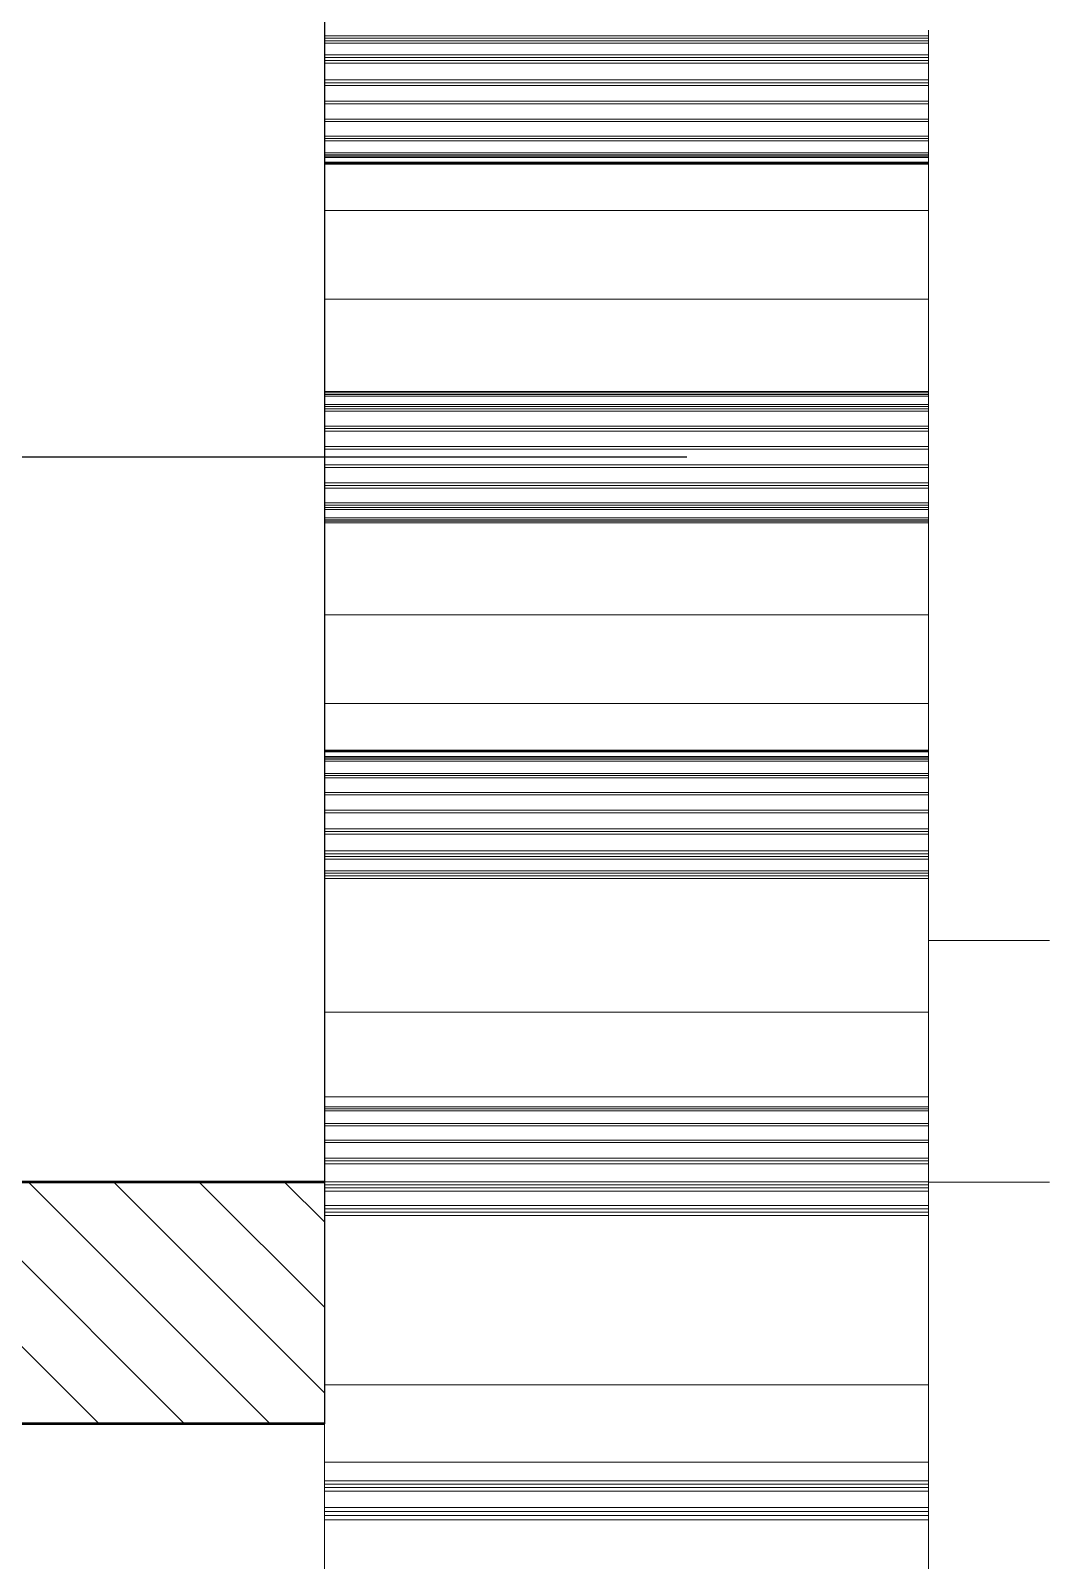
# Model space of a CAD drawing. Header units: millimetres. Extents: x 278858 to 279223, y 218711 to 219074.
# Drawn here: x 279137.7 to 279146.13, y 218806.66 to 218819.36 of the extents above; entities that cross this region are included whole.
import ezdxf

# ---------------------------------------------------------------- set-up
doc = ezdxf.new("R2010")
doc.units = ezdxf.units.MM
doc.header["$LTSCALE"] = 2
doc.linetypes.add('AM_ISO08W050', pattern=[18, 12, -1.5, 3, -1.5])
doc.linetypes.add('AM_ISO08W050x2', pattern=[9, 6, -0.75, 1.5, -0.75])
for name, color, linetype, lineweight in [('AM_7', 1, 'AM_ISO08W050', 25), ('AM_8', 1, 'Continuous', 25), ('AM_9', 251, 'Continuous', 15), ('Visibile (ANSI)', 7, 'Continuous', 50)]:
    doc.layers.add(name, color=color, linetype=linetype, lineweight=lineweight)

msp = doc.modelspace()

# ---------------------------------------------------------------- hatches: boundary and pattern name
at = {"layer": 'AM_8'}
h = msp.add_hatch(dxfattribs=at)
h.set_pattern_fill('_USER', color=256, scale=0.5, angle=135, style=0, pattern_type=0)
h.set_pattern_definition([(135, (-53743.11997, -3872.56276), (-0.3535533906, -0.3535533906), [])])
h.paths.add_polyline_path([(279127.163, 218821.828), (279127.163, 218823.828), (279123.163, 218823.828), (279123.163, 218817.828), (279123.663, 218817.328), (279127.163, 218817.328)])
h.paths.add_polyline_path([(279127.163, 218814.328), (279123.663, 218814.328), (279123.163, 218813.828), (279123.163, 218807.828), (279139.163, 218807.828), (279139.163, 218808.15), (279139.163, 218808.211), (279139.163, 218808.271), (279139.163, 218808.329), (279139.163, 218808.385), (279139.163, 218808.441), (279139.163, 218808.494), (279139.163, 218808.546), (279139.163, 218808.597), (279139.163, 218808.647), (279139.163, 218808.695), (279139.163, 218808.741), (279139.163, 218808.786), (279139.163, 218808.83), (279139.163, 218808.872), (279139.163, 218808.913), (279139.163, 218808.953), (279139.163, 218808.991), (279139.163, 218809.028), (279139.163, 218809.098), (279139.163, 218809.163), (279139.163, 218809.222), (279139.163, 218809.277), (279139.163, 218809.328), (279139.163, 218809.373), (279139.163, 218809.414), (279139.163, 218809.451), (279139.163, 218809.499), (279139.163, 218809.551), (279139.163, 218809.607), (279139.163, 218809.725), (279139.163, 218807.828), (279140.131, 218807.828), (279140.131, 218809.828), (279139.163, 218809.828), (279127.163, 218809.828)])

# ---------------------------------------------------------------- linework, layer by layer
msp.add_line((279140.131, 218823.828), (279140.131, 218807.828))
at = {"layer": 'AM_7', "linetype": 'AM_ISO08W050x2'}
msp.add_line((279143.131, 218815.828), (279121.49, 218815.828), dxfattribs=at)
at = {"layer": 'AM_9'}
for p, q in [((279140.131, 218819.351), (279140.131, 218819.361)), ((279145.131, 218819.361), (279145.131, 218819.351)), ((279140.131, 218819.341), (279140.131, 218819.351)), ((279140.131, 218819.333), (279140.131, 218819.341)), ((279140.131, 218819.315), (279140.131, 218819.333)), ((279140.131, 218819.294), (279140.131, 218819.315)), ((279140.131, 218819.315), (279145.131, 218819.315)), ((279140.131, 218819.273), (279140.131, 218819.294)), ((279140.131, 218819.294), (279145.131, 218819.294)), ((279140.131, 218819.252), (279140.131, 218819.273)), ((279140.131, 218819.273), (279145.131, 218819.273)), ((279140.131, 218819.179), (279140.131, 218819.252)), ((279140.131, 218819.252), (279145.131, 218819.252)), ((279145.131, 218819.351), (279145.131, 218819.341)), ((279145.131, 218819.341), (279145.131, 218819.333)), ((279145.131, 218819.333), (279145.131, 218819.315)), ((279145.131, 218819.315), (279145.131, 218819.294)), ((279145.131, 218819.294), (279145.131, 218819.273)), ((279145.131, 218819.273), (279145.131, 218819.252)), ((279145.131, 218819.252), (279145.131, 218819.179)), ((279140.131, 218819.156), (279140.131, 218819.179)), ((279140.131, 218819.133), (279140.131, 218819.156)), ((279140.131, 218819.156), (279145.131, 218819.156)), ((279140.131, 218819.11), (279140.131, 218819.133)), ((279140.131, 218819.133), (279145.131, 218819.133)), ((279140.131, 218819.088), (279140.131, 218819.11)), ((279140.131, 218819.11), (279145.131, 218819.11)), ((279145.131, 218819.179), (279145.131, 218819.156)), ((279145.131, 218819.156), (279145.131, 218819.133)), ((279145.131, 218819.133), (279145.131, 218819.11)), ((279145.131, 218819.11), (279145.131, 218819.088)), ((279140.131, 218818.949), (279140.131, 218819.088)), ((279140.131, 218819.088), (279145.131, 218819.088)), ((279145.131, 218819.088), (279145.131, 218818.949)), ((279140.131, 218818.926), (279140.131, 218818.949)), ((279140.131, 218818.949), (279145.131, 218818.949)), ((279140.131, 218818.904), (279140.131, 218818.926)), ((279140.131, 218818.926), (279145.131, 218818.926)), ((279140.131, 218818.772), (279140.131, 218818.904)), ((279140.131, 218818.904), (279145.131, 218818.904)), ((279145.131, 218818.949), (279145.131, 218818.926)), ((279145.131, 218818.926), (279145.131, 218818.904)), ((279145.131, 218818.904), (279145.131, 218818.772)), ((279140.131, 218818.75), (279140.131, 218818.772)), ((279140.131, 218818.772), (279145.131, 218818.772)), ((279140.131, 218818.75), (279140.131, 218818.624)), ((279140.131, 218818.75), (279145.131, 218818.75)), ((279145.131, 218818.772), (279145.131, 218818.75)), ((279145.131, 218818.624), (279145.131, 218818.75)), ((279140.131, 218818.604), (279140.131, 218818.624)), ((279140.131, 218818.624), (279145.131, 218818.624)), ((279140.131, 218818.483), (279140.131, 218818.604)), ((279140.131, 218818.604), (279145.131, 218818.604)), ((279145.131, 218818.624), (279145.131, 218818.604)), ((279145.131, 218818.604), (279145.131, 218818.483)), ((279140.131, 218818.464), (279140.131, 218818.483)), ((279140.131, 218818.483), (279145.131, 218818.483)), ((279145.131, 218818.483), (279145.131, 218818.464)), ((279140.131, 218818.446), (279140.131, 218818.464)), ((279140.131, 218818.464), (279145.131, 218818.464)), ((279140.131, 218818.345), (279140.131, 218818.446)), ((279140.131, 218818.446), (279145.131, 218818.446)), ((279140.131, 218818.33), (279140.131, 218818.345)), ((279140.131, 218818.345), (279145.131, 218818.345)), ((279145.131, 218818.464), (279145.131, 218818.446)), ((279145.131, 218818.446), (279145.131, 218818.345)), ((279145.131, 218818.345), (279145.131, 218818.33)), ((279140.131, 218818.317), (279140.131, 218818.33)), ((279140.131, 218818.33), (279145.131, 218818.33)), ((279140.131, 218818.306), (279140.131, 218818.317)), ((279140.131, 218818.317), (279145.131, 218818.317)), ((279140.131, 218818.296), (279140.131, 218818.306)), ((279140.131, 218818.306), (279145.131, 218818.306)), ((279140.131, 218818.267), (279140.131, 218818.296)), ((279140.131, 218818.26), (279140.131, 218818.267)), ((279140.131, 218818.267), (279145.131, 218818.267)), ((279140.131, 218818.255), (279140.131, 218818.26)), ((279140.131, 218818.26), (279145.131, 218818.26)), ((279140.131, 218818.253), (279140.131, 218818.255)), ((279140.131, 218818.255), (279145.131, 218818.255)), ((279140.131, 218818.252), (279140.131, 218818.253)), ((279140.131, 218818.253), (279145.131, 218818.253)), ((279140.131, 218818.253), (279140.131, 218818.253)), ((279140.131, 218818.253), (279145.131, 218818.253)), ((279140.131, 218818.251), (279140.131, 218818.252)), ((279140.131, 218818.252), (279140.131, 218818.252)), ((279140.131, 218818.25), (279140.131, 218818.251)), ((279140.131, 218818.248), (279140.131, 218818.25)), ((279140.131, 218818.247), (279140.131, 218818.248)), ((279140.131, 218818.244), (279140.131, 218818.247)), ((279140.131, 218818.242), (279140.131, 218818.244)), ((279140.131, 218818.239), (279140.131, 218818.242)), ((279140.131, 218818.235), (279140.131, 218818.239)), ((279140.131, 218818.231), (279140.131, 218818.235)), ((279140.131, 218818.226), (279140.131, 218818.231)), ((279140.131, 218818.221), (279140.131, 218818.226)), ((279140.131, 218818.216), (279140.131, 218818.221)), ((279145.131, 218818.33), (279145.131, 218818.317)), ((279145.131, 218818.317), (279145.131, 218818.306)), ((279145.131, 218818.306), (279145.131, 218818.296)), ((279145.131, 218818.296), (279145.131, 218818.267)), ((279145.131, 218818.267), (279145.131, 218818.26)), ((279145.131, 218818.26), (279145.131, 218818.255)), ((279145.131, 218818.255), (279145.131, 218818.253)), ((279145.131, 218818.253), (279145.131, 218818.252)), ((279145.131, 218818.253), (279145.131, 218818.253)), ((279145.131, 218818.252), (279145.131, 218818.251)), ((279145.131, 218818.252), (279145.131, 218818.252)), ((279145.131, 218818.251), (279145.131, 218818.25)), ((279145.131, 218818.25), (279145.131, 218818.248)), ((279145.131, 218818.248), (279145.131, 218818.247)), ((279145.131, 218818.247), (279145.131, 218818.244)), ((279145.131, 218818.244), (279145.131, 218818.242)), ((279145.131, 218818.242), (279145.131, 218818.239)), ((279145.131, 218818.239), (279145.131, 218818.235)), ((279145.131, 218818.235), (279145.131, 218818.231)), ((279145.131, 218818.231), (279145.131, 218818.226)), ((279145.131, 218818.226), (279145.131, 218818.221)), ((279145.131, 218818.221), (279145.131, 218818.216)), ((279140.131, 218818.209), (279140.131, 218818.216)), ((279140.131, 218818.202), (279140.131, 218818.209)), ((279140.131, 218818.195), (279140.131, 218818.202)), ((279140.131, 218818.186), (279140.131, 218818.195)), ((279140.131, 218818.177), (279140.131, 218818.186)), ((279140.131, 218818.168), (279140.131, 218818.177)), ((279140.131, 218818.157), (279140.131, 218818.168)), ((279140.131, 218818.146), (279140.131, 218818.157)), ((279140.131, 218818.134), (279140.131, 218818.146)), ((279140.131, 218818.121), (279140.131, 218818.134)), ((279140.131, 218818.107), (279140.131, 218818.121)), ((279140.131, 218818.093), (279140.131, 218818.107)), ((279140.131, 218818.077), (279140.131, 218818.093)), ((279145.131, 218818.216), (279145.131, 218818.209)), ((279145.131, 218818.209), (279145.131, 218818.202)), ((279145.131, 218818.202), (279145.131, 218818.195)), ((279145.131, 218818.195), (279145.131, 218818.186)), ((279145.131, 218818.186), (279145.131, 218818.177)), ((279145.131, 218818.177), (279145.131, 218818.168)), ((279145.131, 218818.168), (279145.131, 218818.157)), ((279145.131, 218818.157), (279145.131, 218818.146)), ((279145.131, 218818.146), (279145.131, 218818.134)), ((279145.131, 218818.134), (279145.131, 218818.121)), ((279145.131, 218818.121), (279145.131, 218818.107)), ((279145.131, 218818.107), (279145.131, 218818.093)), ((279145.131, 218818.093), (279145.131, 218818.077)), ((279140.131, 218818.061), (279140.131, 218818.077)), ((279140.131, 218818.043), (279140.131, 218818.061)), ((279140.131, 218818.025), (279140.131, 218818.043)), ((279140.131, 218818.005), (279140.131, 218818.025)), ((279140.131, 218817.985), (279140.131, 218818.005)), ((279140.131, 218817.964), (279140.131, 218817.985)), ((279140.131, 218817.941), (279140.131, 218817.964)), ((279145.131, 218818.077), (279145.131, 218818.061)), ((279145.131, 218818.061), (279145.131, 218818.043)), ((279145.131, 218818.043), (279145.131, 218818.025)), ((279145.131, 218818.025), (279145.131, 218818.005)), ((279145.131, 218818.005), (279145.131, 218817.985)), ((279145.131, 218817.985), (279145.131, 218817.964)), ((279145.131, 218817.964), (279145.131, 218817.941)), ((279140.131, 218817.918), (279140.131, 218817.941)), ((279140.131, 218817.893), (279140.131, 218817.918)), ((279140.131, 218817.867), (279140.131, 218817.893)), ((279140.131, 218817.867), (279140.131, 218817.134)), ((279140.131, 218817.867), (279145.131, 218817.867)), ((279145.131, 218817.941), (279145.131, 218817.918)), ((279145.131, 218817.918), (279145.131, 218817.893)), ((279145.131, 218817.893), (279145.131, 218817.867)), ((279145.131, 218817.134), (279145.131, 218817.867)), ((279140.131, 218817.094), (279140.131, 218817.134)), ((279140.131, 218817.134), (279145.131, 218817.134)), ((279140.131, 218817.056), (279140.131, 218817.094)), ((279145.131, 218817.134), (279145.131, 218817.094)), ((279145.131, 218817.094), (279145.131, 218817.056)), ((279140.131, 218817.019), (279140.131, 218817.056)), ((279140.131, 218816.984), (279140.131, 218817.019)), ((279140.131, 218816.949), (279140.131, 218816.984)), ((279140.131, 218816.916), (279140.131, 218816.949)), ((279145.131, 218817.056), (279145.131, 218817.019)), ((279145.131, 218817.019), (279145.131, 218816.984)), ((279145.131, 218816.984), (279145.131, 218816.949)), ((279145.131, 218816.949), (279145.131, 218816.916)), ((279140.131, 218816.884), (279140.131, 218816.916)), ((279140.131, 218816.854), (279140.131, 218816.884)), ((279140.131, 218816.824), (279140.131, 218816.854)), ((279140.131, 218816.796), (279140.131, 218816.824)), ((279145.131, 218816.916), (279145.131, 218816.884)), ((279145.131, 218816.884), (279145.131, 218816.854)), ((279145.131, 218816.854), (279145.131, 218816.824)), ((279145.131, 218816.824), (279145.131, 218816.796)), ((279140.131, 218816.769), (279140.131, 218816.796)), ((279140.131, 218816.743), (279140.131, 218816.769)), ((279140.131, 218816.718), (279140.131, 218816.743)), ((279140.131, 218816.694), (279140.131, 218816.718)), ((279140.131, 218816.671), (279140.131, 218816.694)), ((279145.131, 218816.796), (279145.131, 218816.769)), ((279145.131, 218816.769), (279145.131, 218816.743)), ((279145.131, 218816.743), (279145.131, 218816.718)), ((279145.131, 218816.718), (279145.131, 218816.694)), ((279145.131, 218816.694), (279145.131, 218816.671)), ((279140.131, 218816.649), (279140.131, 218816.671)), ((279140.131, 218816.628), (279140.131, 218816.649)), ((279140.131, 218816.608), (279140.131, 218816.628)), ((279140.131, 218816.59), (279140.131, 218816.608)), ((279140.131, 218816.572), (279140.131, 218816.59)), ((279140.131, 218816.555), (279140.131, 218816.572)), ((279145.131, 218816.671), (279145.131, 218816.649)), ((279145.131, 218816.649), (279145.131, 218816.628)), ((279145.131, 218816.628), (279145.131, 218816.608)), ((279145.131, 218816.608), (279145.131, 218816.59)), ((279145.131, 218816.59), (279145.131, 218816.572)), ((279145.131, 218816.572), (279145.131, 218816.555)), ((279140.131, 218816.539), (279140.131, 218816.555)), ((279140.131, 218816.524), (279140.131, 218816.539)), ((279140.131, 218816.509), (279140.131, 218816.524)), ((279140.131, 218816.496), (279140.131, 218816.509)), ((279140.131, 218816.483), (279140.131, 218816.496)), ((279140.131, 218816.471), (279140.131, 218816.483)), ((279140.131, 218816.46), (279140.131, 218816.471)), ((279140.131, 218816.45), (279140.131, 218816.46)), ((279140.131, 218816.44), (279140.131, 218816.45)), ((279140.131, 218816.431), (279140.131, 218816.44)), ((279145.131, 218816.555), (279145.131, 218816.539)), ((279145.131, 218816.539), (279145.131, 218816.524)), ((279145.131, 218816.524), (279145.131, 218816.509)), ((279145.131, 218816.509), (279145.131, 218816.496)), ((279145.131, 218816.496), (279145.131, 218816.483)), ((279145.131, 218816.483), (279145.131, 218816.471)), ((279145.131, 218816.471), (279145.131, 218816.46)), ((279145.131, 218816.46), (279145.131, 218816.45)), ((279145.131, 218816.45), (279145.131, 218816.44)), ((279145.131, 218816.44), (279145.131, 218816.431)), ((279140.131, 218816.423), (279140.131, 218816.431)), ((279140.131, 218816.415), (279140.131, 218816.423)), ((279140.131, 218816.408), (279140.131, 218816.415)), ((279140.131, 218816.401), (279140.131, 218816.408)), ((279140.131, 218816.395), (279140.131, 218816.401)), ((279140.131, 218816.39), (279140.131, 218816.395)), ((279140.131, 218816.385), (279140.131, 218816.39)), ((279140.131, 218816.381), (279140.131, 218816.385)), ((279140.131, 218816.371), (279140.131, 218816.381)), ((279140.131, 218816.359), (279140.131, 218816.371)), ((279140.131, 218816.371), (279145.131, 218816.371)), ((279140.131, 218816.346), (279140.131, 218816.359)), ((279140.131, 218816.359), (279145.131, 218816.359)), ((279140.131, 218816.332), (279140.131, 218816.346)), ((279140.131, 218816.346), (279145.131, 218816.346)), ((279140.131, 218816.28), (279140.131, 218816.332)), ((279140.131, 218816.332), (279145.131, 218816.332)), ((279145.131, 218816.431), (279145.131, 218816.423)), ((279145.131, 218816.423), (279145.131, 218816.415)), ((279145.131, 218816.415), (279145.131, 218816.408)), ((279145.131, 218816.408), (279145.131, 218816.401)), ((279145.131, 218816.401), (279145.131, 218816.395)), ((279145.131, 218816.395), (279145.131, 218816.39)), ((279145.131, 218816.39), (279145.131, 218816.385)), ((279145.131, 218816.385), (279145.131, 218816.381)), ((279145.131, 218816.381), (279145.131, 218816.371)), ((279145.131, 218816.371), (279145.131, 218816.359)), ((279145.131, 218816.359), (279145.131, 218816.346)), ((279145.131, 218816.346), (279145.131, 218816.332)), ((279145.131, 218816.332), (279145.131, 218816.28)), ((279140.131, 218816.263), (279140.131, 218816.28)), ((279140.131, 218816.246), (279140.131, 218816.263)), ((279140.131, 218816.263), (279145.131, 218816.263)), ((279140.131, 218816.227), (279140.131, 218816.246)), ((279140.131, 218816.246), (279145.131, 218816.246)), ((279140.131, 218816.208), (279140.131, 218816.227)), ((279140.131, 218816.227), (279145.131, 218816.227)), ((279140.131, 218816.085), (279140.131, 218816.208)), ((279140.131, 218816.208), (279145.131, 218816.208)), ((279145.131, 218816.28), (279145.131, 218816.263)), ((279145.131, 218816.263), (279145.131, 218816.246)), ((279145.131, 218816.246), (279145.131, 218816.227)), ((279145.131, 218816.227), (279145.131, 218816.208)), ((279145.131, 218816.208), (279145.131, 218816.085)), ((279140.131, 218816.064), (279140.131, 218816.085)), ((279140.131, 218816.085), (279145.131, 218816.085)), ((279140.131, 218816.043), (279140.131, 218816.064)), ((279140.131, 218816.064), (279145.131, 218816.064)), ((279145.131, 218816.085), (279145.131, 218816.064)), ((279145.131, 218816.064), (279145.131, 218816.043)), ((279140.131, 218815.915), (279140.131, 218816.043)), ((279140.131, 218816.043), (279145.131, 218816.043)), ((279145.131, 218816.043), (279145.131, 218815.915)), ((279140.131, 218815.893), (279140.131, 218815.915)), ((279140.131, 218815.915), (279145.131, 218815.915)), ((279140.131, 218815.893), (279140.131, 218815.764)), ((279140.131, 218815.893), (279145.131, 218815.893)), ((279145.131, 218815.915), (279145.131, 218815.893)), ((279145.131, 218815.764), (279145.131, 218815.893)), ((279140.131, 218815.742), (279140.131, 218815.764)), ((279140.131, 218815.764), (279145.131, 218815.764)), ((279140.131, 218815.614), (279140.131, 218815.742)), ((279140.131, 218815.742), (279145.131, 218815.742)), ((279145.131, 218815.764), (279145.131, 218815.742)), ((279145.131, 218815.742), (279145.131, 218815.614)), ((279140.131, 218815.592), (279140.131, 218815.614)), ((279140.131, 218815.614), (279145.131, 218815.614)), ((279140.131, 218815.571), (279140.131, 218815.592)), ((279140.131, 218815.592), (279145.131, 218815.592)), ((279140.131, 218815.449), (279140.131, 218815.571)), ((279140.131, 218815.571), (279145.131, 218815.571)), ((279145.131, 218815.614), (279145.131, 218815.592)), ((279145.131, 218815.592), (279145.131, 218815.571)), ((279145.131, 218815.571), (279145.131, 218815.449)), ((279140.131, 218815.43), (279140.131, 218815.449)), ((279140.131, 218815.449), (279145.131, 218815.449)), ((279140.131, 218815.411), (279140.131, 218815.43)), ((279140.131, 218815.43), (279145.131, 218815.43)), ((279145.131, 218815.449), (279145.131, 218815.43)), ((279145.131, 218815.43), (279145.131, 218815.411)), ((279140.131, 218815.394), (279140.131, 218815.411)), ((279140.131, 218815.411), (279145.131, 218815.411)), ((279140.131, 218815.377), (279140.131, 218815.394)), ((279140.131, 218815.394), (279145.131, 218815.394)), ((279140.131, 218815.325), (279140.131, 218815.377)), ((279140.131, 218815.31), (279140.131, 218815.325)), ((279140.131, 218815.325), (279145.131, 218815.325)), ((279140.131, 218815.297), (279140.131, 218815.31)), ((279140.131, 218815.31), (279145.131, 218815.31)), ((279140.131, 218815.285), (279140.131, 218815.297)), ((279140.131, 218815.297), (279145.131, 218815.297)), ((279145.131, 218815.411), (279145.131, 218815.394)), ((279145.131, 218815.394), (279145.131, 218815.377)), ((279145.131, 218815.377), (279145.131, 218815.325)), ((279145.131, 218815.325), (279145.131, 218815.31)), ((279145.131, 218815.31), (279145.131, 218815.297)), ((279145.131, 218815.297), (279145.131, 218815.285)), ((279140.131, 218815.276), (279140.131, 218815.285)), ((279140.131, 218815.285), (279145.131, 218815.285)), ((279140.131, 218815.272), (279140.131, 218815.276)), ((279140.131, 218815.267), (279140.131, 218815.272)), ((279140.131, 218815.262), (279140.131, 218815.267)), ((279140.131, 218815.256), (279140.131, 218815.262)), ((279140.131, 218815.249), (279140.131, 218815.256)), ((279140.131, 218815.242), (279140.131, 218815.249)), ((279140.131, 218815.234), (279140.131, 218815.242)), ((279140.131, 218815.226), (279140.131, 218815.234)), ((279140.131, 218815.217), (279140.131, 218815.226)), ((279140.131, 218815.207), (279140.131, 218815.217)), ((279140.131, 218815.197), (279140.131, 218815.207)), ((279140.131, 218815.186), (279140.131, 218815.197)), ((279140.131, 218815.174), (279140.131, 218815.186)), ((279140.131, 218815.161), (279140.131, 218815.174)), ((279145.131, 218815.285), (279145.131, 218815.276)), ((279145.131, 218815.276), (279145.131, 218815.272)), ((279145.131, 218815.272), (279145.131, 218815.267)), ((279145.131, 218815.267), (279145.131, 218815.262)), ((279145.131, 218815.262), (279145.131, 218815.256)), ((279145.131, 218815.256), (279145.131, 218815.249)), ((279145.131, 218815.249), (279145.131, 218815.242)), ((279145.131, 218815.242), (279145.131, 218815.234)), ((279145.131, 218815.234), (279145.131, 218815.226)), ((279145.131, 218815.226), (279145.131, 218815.217)), ((279145.131, 218815.217), (279145.131, 218815.207)), ((279145.131, 218815.207), (279145.131, 218815.197)), ((279145.131, 218815.197), (279145.131, 218815.186)), ((279145.131, 218815.186), (279145.131, 218815.174)), ((279145.131, 218815.174), (279145.131, 218815.161)), ((279140.131, 218815.148), (279140.131, 218815.161)), ((279140.131, 218815.133), (279140.131, 218815.148)), ((279140.131, 218815.118), (279140.131, 218815.133)), ((279140.131, 218815.102), (279140.131, 218815.118)), ((279140.131, 218815.085), (279140.131, 218815.102)), ((279140.131, 218815.067), (279140.131, 218815.085)), ((279140.131, 218815.048), (279140.131, 218815.067)), ((279140.131, 218815.029), (279140.131, 218815.048)), ((279145.131, 218815.161), (279145.131, 218815.148)), ((279145.131, 218815.148), (279145.131, 218815.133)), ((279145.131, 218815.133), (279145.131, 218815.118)), ((279145.131, 218815.118), (279145.131, 218815.102)), ((279145.131, 218815.102), (279145.131, 218815.085)), ((279145.131, 218815.085), (279145.131, 218815.067)), ((279145.131, 218815.067), (279145.131, 218815.048)), ((279145.131, 218815.048), (279145.131, 218815.029)), ((279140.131, 218815.008), (279140.131, 218815.029)), ((279140.131, 218814.986), (279140.131, 218815.008)), ((279140.131, 218814.963), (279140.131, 218814.986)), ((279140.131, 218814.939), (279140.131, 218814.963)), ((279140.131, 218814.914), (279140.131, 218814.939)), ((279145.131, 218815.029), (279145.131, 218815.008)), ((279145.131, 218815.008), (279145.131, 218814.986)), ((279145.131, 218814.986), (279145.131, 218814.963)), ((279145.131, 218814.963), (279145.131, 218814.939)), ((279145.131, 218814.939), (279145.131, 218814.914)), ((279140.131, 218814.888), (279140.131, 218814.914)), ((279140.131, 218814.861), (279140.131, 218814.888)), ((279140.131, 218814.833), (279140.131, 218814.861)), ((279140.131, 218814.803), (279140.131, 218814.833)), ((279140.131, 218814.772), (279140.131, 218814.803)), ((279145.131, 218814.914), (279145.131, 218814.888)), ((279145.131, 218814.888), (279145.131, 218814.861)), ((279145.131, 218814.861), (279145.131, 218814.833)), ((279145.131, 218814.833), (279145.131, 218814.803)), ((279145.131, 218814.803), (279145.131, 218814.772)), ((279140.131, 218814.741), (279140.131, 218814.772)), ((279140.131, 218814.708), (279140.131, 218814.741)), ((279140.131, 218814.673), (279140.131, 218814.708)), ((279140.131, 218814.638), (279140.131, 218814.673)), ((279145.131, 218814.772), (279145.131, 218814.741)), ((279145.131, 218814.741), (279145.131, 218814.708)), ((279145.131, 218814.708), (279145.131, 218814.673)), ((279145.131, 218814.673), (279145.131, 218814.638)), ((279140.131, 218814.601), (279140.131, 218814.638)), ((279140.131, 218814.563), (279140.131, 218814.601)), ((279140.131, 218814.523), (279140.131, 218814.563)), ((279145.131, 218814.638), (279145.131, 218814.601)), ((279145.131, 218814.601), (279145.131, 218814.563)), ((279145.131, 218814.563), (279145.131, 218814.523)), ((279140.131, 218814.523), (279140.131, 218813.79)), ((279140.131, 218814.523), (279145.131, 218814.523)), ((279145.131, 218813.79), (279145.131, 218814.523)), ((279140.131, 218813.764), (279140.131, 218813.79)), ((279140.131, 218813.79), (279145.131, 218813.79)), ((279145.131, 218813.79), (279145.131, 218813.764)), ((279140.131, 218813.739), (279140.131, 218813.764)), ((279140.131, 218813.716), (279140.131, 218813.739)), ((279140.131, 218813.693), (279140.131, 218813.716)), ((279140.131, 218813.672), (279140.131, 218813.693)), ((279140.131, 218813.651), (279140.131, 218813.672)), ((279140.131, 218813.632), (279140.131, 218813.651)), ((279145.131, 218813.764), (279145.131, 218813.739)), ((279145.131, 218813.739), (279145.131, 218813.716)), ((279145.131, 218813.716), (279145.131, 218813.693)), ((279145.131, 218813.693), (279145.131, 218813.672)), ((279145.131, 218813.672), (279145.131, 218813.651)), ((279145.131, 218813.651), (279145.131, 218813.632)), ((279140.131, 218813.614), (279140.131, 218813.632)), ((279140.131, 218813.596), (279140.131, 218813.614)), ((279140.131, 218813.58), (279140.131, 218813.596)), ((279140.131, 218813.564), (279140.131, 218813.58)), ((279140.131, 218813.55), (279140.131, 218813.564)), ((279140.131, 218813.536), (279140.131, 218813.55)), ((279140.131, 218813.523), (279140.131, 218813.536)), ((279140.131, 218813.511), (279140.131, 218813.523)), ((279145.131, 218813.632), (279145.131, 218813.614)), ((279145.131, 218813.614), (279145.131, 218813.596)), ((279145.131, 218813.596), (279145.131, 218813.58)), ((279145.131, 218813.58), (279145.131, 218813.564)), ((279145.131, 218813.564), (279145.131, 218813.55)), ((279145.131, 218813.55), (279145.131, 218813.536)), ((279145.131, 218813.536), (279145.131, 218813.523)), ((279145.131, 218813.523), (279145.131, 218813.511)), ((279140.131, 218813.5), (279140.131, 218813.511)), ((279140.131, 218813.489), (279140.131, 218813.5)), ((279140.131, 218813.479), (279140.131, 218813.489)), ((279140.131, 218813.47), (279140.131, 218813.479)), ((279140.131, 218813.462), (279140.131, 218813.47)), ((279140.131, 218813.455), (279140.131, 218813.462)), ((279140.131, 218813.448), (279140.131, 218813.455)), ((279140.131, 218813.441), (279140.131, 218813.448)), ((279140.131, 218813.435), (279140.131, 218813.441)), ((279140.131, 218813.43), (279140.131, 218813.435)), ((279140.131, 218813.426), (279140.131, 218813.43)), ((279140.131, 218813.422), (279140.131, 218813.426)), ((279140.131, 218813.418), (279140.131, 218813.422)), ((279140.131, 218813.415), (279140.131, 218813.418)), ((279140.131, 218813.412), (279140.131, 218813.415)), ((279140.131, 218813.41), (279140.131, 218813.412)), ((279140.131, 218813.408), (279140.131, 218813.41)), ((279140.131, 218813.407), (279140.131, 218813.408)), ((279140.131, 218813.406), (279140.131, 218813.407)), ((279140.131, 218813.405), (279140.131, 218813.406)), ((279140.131, 218813.404), (279140.131, 218813.405)), ((279140.131, 218813.402), (279140.131, 218813.404)), ((279140.131, 218813.404), (279145.131, 218813.404)), ((279140.131, 218813.404), (279140.131, 218813.404)), ((279140.131, 218813.404), (279145.131, 218813.404)), ((279140.131, 218813.404), (279140.131, 218813.404)), ((279140.131, 218813.397), (279140.131, 218813.402)), ((279140.131, 218813.402), (279145.131, 218813.402)), ((279140.131, 218813.39), (279140.131, 218813.397)), ((279140.131, 218813.397), (279145.131, 218813.397)), ((279145.131, 218813.511), (279145.131, 218813.5)), ((279145.131, 218813.5), (279145.131, 218813.489)), ((279145.131, 218813.489), (279145.131, 218813.479)), ((279145.131, 218813.479), (279145.131, 218813.47)), ((279145.131, 218813.47), (279145.131, 218813.462)), ((279145.131, 218813.462), (279145.131, 218813.455)), ((279145.131, 218813.455), (279145.131, 218813.448)), ((279145.131, 218813.448), (279145.131, 218813.441)), ((279145.131, 218813.441), (279145.131, 218813.435)), ((279145.131, 218813.435), (279145.131, 218813.43)), ((279145.131, 218813.43), (279145.131, 218813.426)), ((279145.131, 218813.426), (279145.131, 218813.422)), ((279145.131, 218813.422), (279145.131, 218813.418)), ((279145.131, 218813.418), (279145.131, 218813.415)), ((279145.131, 218813.415), (279145.131, 218813.412)), ((279145.131, 218813.412), (279145.131, 218813.41)), ((279145.131, 218813.41), (279145.131, 218813.408)), ((279145.131, 218813.408), (279145.131, 218813.407)), ((279145.131, 218813.407), (279145.131, 218813.406)), ((279145.131, 218813.406), (279145.131, 218813.405)), ((279145.131, 218813.405), (279145.131, 218813.404)), ((279145.131, 218813.404), (279145.131, 218813.402)), ((279145.131, 218813.404), (279145.131, 218813.404)), ((279145.131, 218813.404), (279145.131, 218813.404)), ((279145.131, 218813.402), (279145.131, 218813.397)), ((279145.131, 218813.397), (279145.131, 218813.39)), ((279140.131, 218813.361), (279140.131, 218813.39)), ((279140.131, 218813.39), (279145.131, 218813.39)), ((279140.131, 218813.351), (279140.131, 218813.361)), ((279140.131, 218813.34), (279140.131, 218813.351)), ((279140.131, 218813.351), (279145.131, 218813.351)), ((279140.131, 218813.327), (279140.131, 218813.34)), ((279140.131, 218813.34), (279145.131, 218813.34)), ((279140.131, 218813.312), (279140.131, 218813.327)), ((279140.131, 218813.327), (279145.131, 218813.327)), ((279140.131, 218813.211), (279140.131, 218813.312)), ((279140.131, 218813.312), (279145.131, 218813.312)), ((279145.131, 218813.39), (279145.131, 218813.361)), ((279145.131, 218813.361), (279145.131, 218813.351)), ((279145.131, 218813.351), (279145.131, 218813.34)), ((279145.131, 218813.34), (279145.131, 218813.327)), ((279145.131, 218813.327), (279145.131, 218813.312)), ((279145.131, 218813.312), (279145.131, 218813.211)), ((279140.131, 218813.193), (279140.131, 218813.211)), ((279140.131, 218813.211), (279145.131, 218813.211)), ((279140.131, 218813.173), (279140.131, 218813.193)), ((279140.131, 218813.193), (279145.131, 218813.193)), ((279140.131, 218813.053), (279140.131, 218813.173)), ((279140.131, 218813.173), (279145.131, 218813.173)), ((279145.131, 218813.211), (279145.131, 218813.193)), ((279145.131, 218813.193), (279145.131, 218813.173)), ((279145.131, 218813.173), (279145.131, 218813.053)), ((279140.131, 218813.032), (279140.131, 218813.053)), ((279140.131, 218813.053), (279145.131, 218813.053)), ((279140.131, 218813.032), (279140.131, 218812.907)), ((279140.131, 218813.032), (279145.131, 218813.032)), ((279145.131, 218813.053), (279145.131, 218813.032)), ((279145.131, 218812.907), (279145.131, 218813.032)), ((279140.131, 218812.885), (279140.131, 218812.907)), ((279140.131, 218812.907), (279145.131, 218812.907)), ((279140.131, 218812.753), (279140.131, 218812.885)), ((279140.131, 218812.885), (279145.131, 218812.885)), ((279145.131, 218812.907), (279145.131, 218812.885)), ((279145.131, 218812.885), (279145.131, 218812.753)), ((279140.131, 218812.731), (279140.131, 218812.753)), ((279140.131, 218812.753), (279145.131, 218812.753)), ((279140.131, 218812.708), (279140.131, 218812.731)), ((279140.131, 218812.731), (279145.131, 218812.731)), ((279140.131, 218812.569), (279140.131, 218812.708)), ((279140.131, 218812.708), (279145.131, 218812.708)), ((279145.131, 218812.753), (279145.131, 218812.731)), ((279145.131, 218812.731), (279145.131, 218812.708)), ((279145.131, 218812.708), (279145.131, 218812.569)), ((279140.131, 218812.546), (279140.131, 218812.569)), ((279140.131, 218812.569), (279145.131, 218812.569)), ((279140.131, 218812.524), (279140.131, 218812.546)), ((279140.131, 218812.546), (279145.131, 218812.546)), ((279140.131, 218812.501), (279140.131, 218812.524)), ((279140.131, 218812.524), (279145.131, 218812.524)), ((279145.131, 218812.569), (279145.131, 218812.546)), ((279145.131, 218812.546), (279145.131, 218812.524)), ((279145.131, 218812.524), (279145.131, 218812.501)), ((279140.131, 218812.478), (279140.131, 218812.501)), ((279140.131, 218812.501), (279145.131, 218812.501)), ((279140.131, 218812.405), (279140.131, 218812.478)), ((279140.131, 218812.384), (279140.131, 218812.405)), ((279140.131, 218812.405), (279145.131, 218812.405)), ((279140.131, 218812.363), (279140.131, 218812.384)), ((279140.131, 218812.384), (279145.131, 218812.384)), ((279145.131, 218812.501), (279145.131, 218812.478)), ((279145.131, 218812.478), (279145.131, 218812.405)), ((279145.131, 218812.405), (279145.131, 218812.384)), ((279145.131, 218812.384), (279145.131, 218812.363)), ((279140.131, 218812.342), (279140.131, 218812.363)), ((279140.131, 218812.363), (279145.131, 218812.363)), ((279140.131, 218812.324), (279140.131, 218812.342)), ((279140.131, 218812.342), (279145.131, 218812.342)), ((279140.131, 218812.315), (279140.131, 218812.324)), ((279140.131, 218812.306), (279140.131, 218812.315)), ((279140.131, 218812.295), (279140.131, 218812.306)), ((279140.131, 218812.284), (279140.131, 218812.295)), ((279140.131, 218812.272), (279140.131, 218812.284)), ((279140.131, 218812.26), (279140.131, 218812.272)), ((279140.131, 218812.246), (279140.131, 218812.26)), ((279145.131, 218812.363), (279145.131, 218812.342)), ((279145.131, 218812.342), (279145.131, 218812.324)), ((279145.131, 218812.324), (279145.131, 218812.315)), ((279145.131, 218812.315), (279145.131, 218812.306)), ((279145.131, 218812.306), (279145.131, 218812.295)), ((279145.131, 218812.295), (279145.131, 218812.284)), ((279145.131, 218812.284), (279145.131, 218812.272)), ((279145.131, 218812.272), (279145.131, 218812.26)), ((279145.131, 218812.26), (279145.131, 218812.246)), ((279140.131, 218812.232), (279140.131, 218812.246)), ((279140.131, 218812.216), (279140.131, 218812.232)), ((279140.131, 218812.2), (279140.131, 218812.216)), ((279140.131, 218812.183), (279140.131, 218812.2)), ((279140.131, 218812.164), (279140.131, 218812.183)), ((279140.131, 218812.145), (279140.131, 218812.164)), ((279140.131, 218812.125), (279140.131, 218812.145)), ((279140.131, 218812.104), (279140.131, 218812.125)), ((279145.131, 218812.246), (279145.131, 218812.232)), ((279145.131, 218812.232), (279145.131, 218812.216)), ((279145.131, 218812.216), (279145.131, 218812.2)), ((279145.131, 218812.2), (279145.131, 218812.183)), ((279145.131, 218812.183), (279145.131, 218812.164)), ((279145.131, 218812.164), (279145.131, 218812.145)), ((279145.131, 218812.145), (279145.131, 218812.125)), ((279145.131, 218812.125), (279145.131, 218812.104)), ((279140.131, 218812.081), (279140.131, 218812.104)), ((279140.131, 218812.058), (279140.131, 218812.081)), ((279140.131, 218812.034), (279140.131, 218812.058)), ((279140.131, 218812.008), (279140.131, 218812.034)), ((279140.131, 218811.981), (279140.131, 218812.008)), ((279145.131, 218812.104), (279145.131, 218812.081)), ((279145.131, 218812.081), (279145.131, 218812.058)), ((279145.131, 218812.058), (279145.131, 218812.034)), ((279145.131, 218812.034), (279145.131, 218812.008)), ((279145.131, 218812.008), (279145.131, 218811.981)), ((279140.131, 218811.953), (279140.131, 218811.981)), ((279140.131, 218811.924), (279140.131, 218811.953)), ((279140.131, 218811.894), (279140.131, 218811.924)), ((279140.131, 218811.863), (279140.131, 218811.894)), ((279145.131, 218811.981), (279145.131, 218811.953)), ((279145.131, 218811.953), (279145.131, 218811.924)), ((279145.131, 218811.924), (279145.131, 218811.894)), ((279145.131, 218811.894), (279145.131, 218811.863)), ((279140.131, 218811.83), (279140.131, 218811.863)), ((279140.131, 218811.796), (279140.131, 218811.83)), ((279140.131, 218811.761), (279140.131, 218811.796)), ((279140.131, 218811.725), (279140.131, 218811.761)), ((279145.131, 218811.863), (279145.131, 218811.83)), ((279145.131, 218811.83), (279145.131, 218811.796)), ((279146.131, 218811.828), (279145.131, 218811.828)), ((279145.131, 218811.796), (279145.131, 218811.761)), ((279145.131, 218811.761), (279145.131, 218811.725)), ((279140.131, 218811.687), (279140.131, 218811.725)), ((279140.131, 218811.648), (279140.131, 218811.687)), ((279140.131, 218811.608), (279140.131, 218811.648)), ((279145.131, 218811.725), (279145.131, 218811.687)), ((279145.131, 218811.687), (279145.131, 218811.648)), ((279145.131, 218811.648), (279145.131, 218811.608)), ((279140.131, 218811.566), (279140.131, 218811.608)), ((279140.131, 218811.523), (279140.131, 218811.566)), ((279140.131, 218811.479), (279140.131, 218811.523)), ((279145.131, 218811.608), (279145.131, 218811.566)), ((279145.131, 218811.566), (279145.131, 218811.523)), ((279145.131, 218811.523), (279145.131, 218811.479)), ((279140.131, 218811.433), (279140.131, 218811.479)), ((279140.131, 218811.386), (279140.131, 218811.433)), ((279140.131, 218811.338), (279140.131, 218811.386)), ((279145.131, 218811.479), (279145.131, 218811.433)), ((279145.131, 218811.433), (279145.131, 218811.386)), ((279145.131, 218811.386), (279145.131, 218811.338)), ((279140.131, 218811.288), (279140.131, 218811.338)), ((279140.131, 218811.236), (279140.131, 218811.288)), ((279140.131, 218811.236), (279140.131, 218810.535)), ((279140.131, 218811.236), (279145.131, 218811.236)), ((279145.131, 218811.338), (279145.131, 218811.288)), ((279145.131, 218811.288), (279145.131, 218811.236)), ((279145.131, 218810.535), (279145.131, 218811.236)), ((279140.131, 218810.524), (279140.131, 218810.535)), ((279140.131, 218810.535), (279145.131, 218810.535)), ((279140.131, 218810.514), (279140.131, 218810.524)), ((279140.131, 218810.504), (279140.131, 218810.514)), ((279140.131, 218810.496), (279140.131, 218810.504)), ((279140.131, 218810.489), (279140.131, 218810.496)), ((279140.131, 218810.482), (279140.131, 218810.489)), ((279140.131, 218810.476), (279140.131, 218810.482)), ((279140.131, 218810.47), (279140.131, 218810.476)), ((279145.131, 218810.535), (279145.131, 218810.524)), ((279145.131, 218810.524), (279145.131, 218810.514)), ((279145.131, 218810.514), (279145.131, 218810.504)), ((279145.131, 218810.504), (279145.131, 218810.496)), ((279145.131, 218810.496), (279145.131, 218810.489)), ((279145.131, 218810.489), (279145.131, 218810.482)), ((279145.131, 218810.482), (279145.131, 218810.476)), ((279145.131, 218810.476), (279145.131, 218810.47)), ((279140.131, 218810.466), (279140.131, 218810.47)), ((279140.131, 218810.462), (279140.131, 218810.466)), ((279140.131, 218810.459), (279140.131, 218810.462)), ((279140.131, 218810.456), (279140.131, 218810.459)), ((279140.131, 218810.454), (279140.131, 218810.456)), ((279140.131, 218810.453), (279140.131, 218810.454)), ((279140.131, 218810.452), (279140.131, 218810.453)), ((279140.131, 218810.451), (279140.131, 218810.452)), ((279140.131, 218810.452), (279145.131, 218810.452)), ((279140.131, 218810.452), (279140.131, 218810.452)), ((279140.131, 218810.436), (279140.131, 218810.451)), ((279140.131, 218810.451), (279145.131, 218810.451)), ((279140.131, 218810.419), (279140.131, 218810.436)), ((279140.131, 218810.436), (279145.131, 218810.436)), ((279140.131, 218810.313), (279140.131, 218810.419)), ((279140.131, 218810.419), (279145.131, 218810.419)), ((279145.131, 218810.47), (279145.131, 218810.466)), ((279145.131, 218810.466), (279145.131, 218810.462)), ((279145.131, 218810.462), (279145.131, 218810.459)), ((279145.131, 218810.459), (279145.131, 218810.456)), ((279145.131, 218810.456), (279145.131, 218810.454)), ((279145.131, 218810.454), (279145.131, 218810.453)), ((279145.131, 218810.453), (279145.131, 218810.452)), ((279145.131, 218810.452), (279145.131, 218810.451)), ((279145.131, 218810.452), (279145.131, 218810.452)), ((279145.131, 218810.451), (279145.131, 218810.436)), ((279145.131, 218810.436), (279145.131, 218810.419)), ((279145.131, 218810.419), (279145.131, 218810.313)), ((279140.131, 218810.294), (279140.131, 218810.313)), ((279140.131, 218810.313), (279145.131, 218810.313)), ((279140.131, 218810.294), (279140.131, 218810.177)), ((279140.131, 218810.294), (279145.131, 218810.294)), ((279145.131, 218810.313), (279145.131, 218810.294)), ((279145.131, 218810.177), (279145.131, 218810.294)), ((279140.131, 218810.156), (279140.131, 218810.177)), ((279140.131, 218810.177), (279145.131, 218810.177)), ((279140.131, 218810.027), (279140.131, 218810.156)), ((279140.131, 218810.156), (279145.131, 218810.156)), ((279145.131, 218810.177), (279145.131, 218810.156)), ((279145.131, 218810.156), (279145.131, 218810.027)), ((279140.131, 218810.005), (279140.131, 218810.027)), ((279140.131, 218810.027), (279145.131, 218810.027)), ((279140.131, 218809.981), (279140.131, 218810.005)), ((279140.131, 218810.005), (279145.131, 218810.005)), ((279140.131, 218809.831), (279140.131, 218809.981)), ((279140.131, 218809.981), (279145.131, 218809.981)), ((279145.131, 218810.027), (279145.131, 218810.005)), ((279145.131, 218810.005), (279145.131, 218809.981)), ((279145.131, 218809.981), (279145.131, 218809.831)), ((279140.131, 218809.807), (279140.131, 218809.831)), ((279140.131, 218809.831), (279145.131, 218809.831)), ((279140.131, 218809.781), (279140.131, 218809.807)), ((279140.131, 218809.807), (279145.131, 218809.807)), ((279140.131, 218809.753), (279140.131, 218809.781)), ((279140.131, 218809.781), (279145.131, 218809.781)), ((279140.131, 218809.725), (279140.131, 218809.753)), ((279140.131, 218809.753), (279145.131, 218809.753)), ((279140.131, 218809.634), (279140.131, 218809.725)), ((279145.131, 218809.831), (279145.131, 218809.807)), ((279145.131, 218809.828), (279146.131, 218809.828)), ((279145.131, 218809.807), (279145.131, 218809.781)), ((279145.131, 218809.781), (279145.131, 218809.753)), ((279145.131, 218809.753), (279145.131, 218809.725)), ((279145.131, 218809.725), (279145.131, 218809.634)), ((279140.131, 218809.607), (279140.131, 218809.634)), ((279140.131, 218809.634), (279145.131, 218809.634)), ((279140.131, 218809.58), (279140.131, 218809.607)), ((279140.131, 218809.607), (279145.131, 218809.607)), ((279145.131, 218809.634), (279145.131, 218809.607)), ((279145.131, 218809.607), (279145.131, 218809.58)), ((279140.131, 218809.551), (279140.131, 218809.58)), ((279140.131, 218809.58), (279145.131, 218809.58)), ((279140.131, 218809.525), (279140.131, 218809.551)), ((279140.131, 218809.551), (279145.131, 218809.551)), ((279140.131, 218809.512), (279140.131, 218809.525)), ((279140.131, 218809.499), (279140.131, 218809.512)), ((279140.131, 218809.484), (279140.131, 218809.499)), ((279140.131, 218809.468), (279140.131, 218809.484)), ((279140.131, 218809.451), (279140.131, 218809.468)), ((279145.131, 218809.58), (279145.131, 218809.551)), ((279145.131, 218809.551), (279145.131, 218809.525)), ((279145.131, 218809.525), (279145.131, 218809.512)), ((279145.131, 218809.512), (279145.131, 218809.499)), ((279145.131, 218809.499), (279145.131, 218809.484)), ((279145.131, 218809.484), (279145.131, 218809.468)), ((279145.131, 218809.468), (279145.131, 218809.451)), ((279140.131, 218809.433), (279140.131, 218809.451)), ((279140.131, 218809.414), (279140.131, 218809.433)), ((279140.131, 218809.394), (279140.131, 218809.414)), ((279140.131, 218809.373), (279140.131, 218809.394)), ((279140.131, 218809.351), (279140.131, 218809.373)), ((279140.131, 218809.328), (279140.131, 218809.351)), ((279145.131, 218809.451), (279145.131, 218809.433)), ((279145.131, 218809.433), (279145.131, 218809.414)), ((279145.131, 218809.414), (279145.131, 218809.394)), ((279145.131, 218809.394), (279145.131, 218809.373)), ((279145.131, 218809.373), (279145.131, 218809.351)), ((279145.131, 218809.351), (279145.131, 218809.328)), ((279140.131, 218809.303), (279140.131, 218809.328)), ((279140.131, 218809.277), (279140.131, 218809.303)), ((279140.131, 218809.251), (279140.131, 218809.277)), ((279140.131, 218809.222), (279140.131, 218809.251)), ((279140.131, 218809.193), (279140.131, 218809.222)), ((279145.131, 218809.328), (279145.131, 218809.303)), ((279145.131, 218809.303), (279145.131, 218809.277)), ((279145.131, 218809.277), (279145.131, 218809.251)), ((279145.131, 218809.251), (279145.131, 218809.222)), ((279145.131, 218809.222), (279145.131, 218809.193)), ((279140.131, 218809.163), (279140.131, 218809.193)), ((279140.131, 218809.131), (279140.131, 218809.163)), ((279140.131, 218809.098), (279140.131, 218809.131)), ((279140.131, 218809.063), (279140.131, 218809.098)), ((279145.131, 218809.193), (279145.131, 218809.163)), ((279145.131, 218809.163), (279145.131, 218809.131)), ((279145.131, 218809.131), (279145.131, 218809.098)), ((279145.131, 218809.098), (279145.131, 218809.063)), ((279140.131, 218809.028), (279140.131, 218809.063)), ((279140.131, 218808.991), (279140.131, 218809.028)), ((279140.131, 218808.953), (279140.131, 218808.991)), ((279140.131, 218808.913), (279140.131, 218808.953)), ((279145.131, 218809.063), (279145.131, 218809.028)), ((279145.131, 218809.028), (279145.131, 218808.991)), ((279145.131, 218808.991), (279145.131, 218808.953)), ((279145.131, 218808.953), (279145.131, 218808.913)), ((279140.131, 218808.872), (279140.131, 218808.913)), ((279140.131, 218808.83), (279140.131, 218808.872)), ((279140.131, 218808.786), (279140.131, 218808.83)), ((279145.131, 218808.913), (279145.131, 218808.872)), ((279145.131, 218808.872), (279145.131, 218808.83)), ((279145.131, 218808.83), (279145.131, 218808.786)), ((279140.131, 218808.741), (279140.131, 218808.786)), ((279140.131, 218808.695), (279140.131, 218808.741)), ((279140.131, 218808.647), (279140.131, 218808.695)), ((279145.131, 218808.786), (279145.131, 218808.741)), ((279145.131, 218808.741), (279145.131, 218808.695)), ((279145.131, 218808.695), (279145.131, 218808.647)), ((279140.131, 218808.597), (279140.131, 218808.647)), ((279140.131, 218808.546), (279140.131, 218808.597)), ((279145.131, 218808.647), (279145.131, 218808.597)), ((279145.131, 218808.597), (279145.131, 218808.546)), ((279140.131, 218808.494), (279140.131, 218808.546)), ((279140.131, 218808.441), (279140.131, 218808.494)), ((279140.131, 218808.385), (279140.131, 218808.441)), ((279145.131, 218808.546), (279145.131, 218808.494)), ((279145.131, 218808.494), (279145.131, 218808.441)), ((279145.131, 218808.441), (279145.131, 218808.385)), ((279140.131, 218808.329), (279140.131, 218808.385)), ((279140.131, 218808.271), (279140.131, 218808.329)), ((279145.131, 218808.385), (279145.131, 218808.329)), ((279145.131, 218808.329), (279145.131, 218808.271)), ((279140.131, 218808.211), (279140.131, 218808.271)), ((279140.131, 218808.15), (279140.131, 218808.211)), ((279145.131, 218808.271), (279145.131, 218808.211)), ((279145.131, 218808.211), (279145.131, 218808.15)), ((279140.131, 218808.15), (279140.131, 218807.511)), ((279140.131, 218808.15), (279145.131, 218808.15)), ((279145.131, 218807.511), (279145.131, 218808.15)), ((279140.131, 218807.51), (279140.131, 218807.511)), ((279140.131, 218807.511), (279145.131, 218807.511)), ((279140.131, 218807.356), (279140.131, 218807.51)), ((279140.131, 218807.51), (279145.131, 218807.51)), ((279145.131, 218807.511), (279145.131, 218807.51)), ((279145.131, 218807.51), (279145.131, 218807.356)), ((279140.131, 218807.33), (279140.131, 218807.356)), ((279140.131, 218807.356), (279145.131, 218807.356)), ((279140.131, 218807.302), (279140.131, 218807.33)), ((279140.131, 218807.33), (279145.131, 218807.33)), ((279140.131, 218807.271), (279140.131, 218807.302)), ((279140.131, 218807.302), (279145.131, 218807.302)), ((279145.131, 218807.356), (279145.131, 218807.33)), ((279145.131, 218807.33), (279145.131, 218807.302)), ((279145.131, 218807.302), (279145.131, 218807.271)), ((279140.131, 218807.238), (279140.131, 218807.271)), ((279140.131, 218807.271), (279145.131, 218807.271)), ((279140.131, 218807.135), (279140.131, 218807.238)), ((279145.131, 218807.271), (279145.131, 218807.238)), ((279145.131, 218807.238), (279145.131, 218807.135)), ((279140.131, 218807.103), (279140.131, 218807.135)), ((279140.131, 218807.135), (279145.131, 218807.135)), ((279140.131, 218807.07), (279140.131, 218807.103)), ((279140.131, 218807.103), (279145.131, 218807.103)), ((279140.131, 218807.034), (279140.131, 218807.07)), ((279140.131, 218807.07), (279145.131, 218807.07)), ((279145.131, 218807.135), (279145.131, 218807.103)), ((279145.131, 218807.103), (279145.131, 218807.07)), ((279145.131, 218807.07), (279145.131, 218807.034)), ((279140.131, 218807.002), (279140.131, 218807.034)), ((279140.131, 218807.034), (279145.131, 218807.034)), ((279140.131, 218806.986), (279140.131, 218807.002)), ((279140.131, 218806.968), (279140.131, 218806.986)), ((279140.131, 218806.949), (279140.131, 218806.968)), ((279140.131, 218806.93), (279140.131, 218806.949)), ((279140.131, 218806.909), (279140.131, 218806.93)), ((279145.131, 218807.034), (279145.131, 218807.002)), ((279145.131, 218807.002), (279145.131, 218806.986)), ((279145.131, 218806.986), (279145.131, 218806.968)), ((279145.131, 218806.968), (279145.131, 218806.949)), ((279145.131, 218806.949), (279145.131, 218806.93)), ((279145.131, 218806.93), (279145.131, 218806.909)), ((279140.131, 218806.886), (279140.131, 218806.909)), ((279140.131, 218806.863), (279140.131, 218806.886)), ((279140.131, 218806.838), (279140.131, 218806.863)), ((279140.131, 218806.812), (279140.131, 218806.838)), ((279140.131, 218806.785), (279140.131, 218806.812)), ((279145.131, 218806.909), (279145.131, 218806.886)), ((279145.131, 218806.886), (279145.131, 218806.863)), ((279145.131, 218806.863), (279145.131, 218806.838)), ((279145.131, 218806.838), (279145.131, 218806.812)), ((279145.131, 218806.812), (279145.131, 218806.785)), ((279140.131, 218806.757), (279140.131, 218806.785)), ((279140.131, 218806.727), (279140.131, 218806.757)), ((279140.131, 218806.696), (279140.131, 218806.727)), ((279140.131, 218806.664), (279140.131, 218806.696)), ((279140.131, 218806.63), (279140.131, 218806.664)), ((279145.131, 218806.785), (279145.131, 218806.757)), ((279145.131, 218806.757), (279145.131, 218806.727)), ((279145.131, 218806.727), (279145.131, 218806.696)), ((279145.131, 218806.696), (279145.131, 218806.664)), ((279145.131, 218806.664), (279145.131, 218806.63))]:
    msp.add_line(p, q, dxfattribs=at)
at = {"layer": 'Visibile (ANSI)'}
for p, q in [((279140.131, 218809.828), (279127.131, 218809.828)), ((279140.131, 218807.828), (279123.131, 218807.828))]:
    msp.add_line(p, q, dxfattribs=at)

doc.saveas('drawing.dxf')
